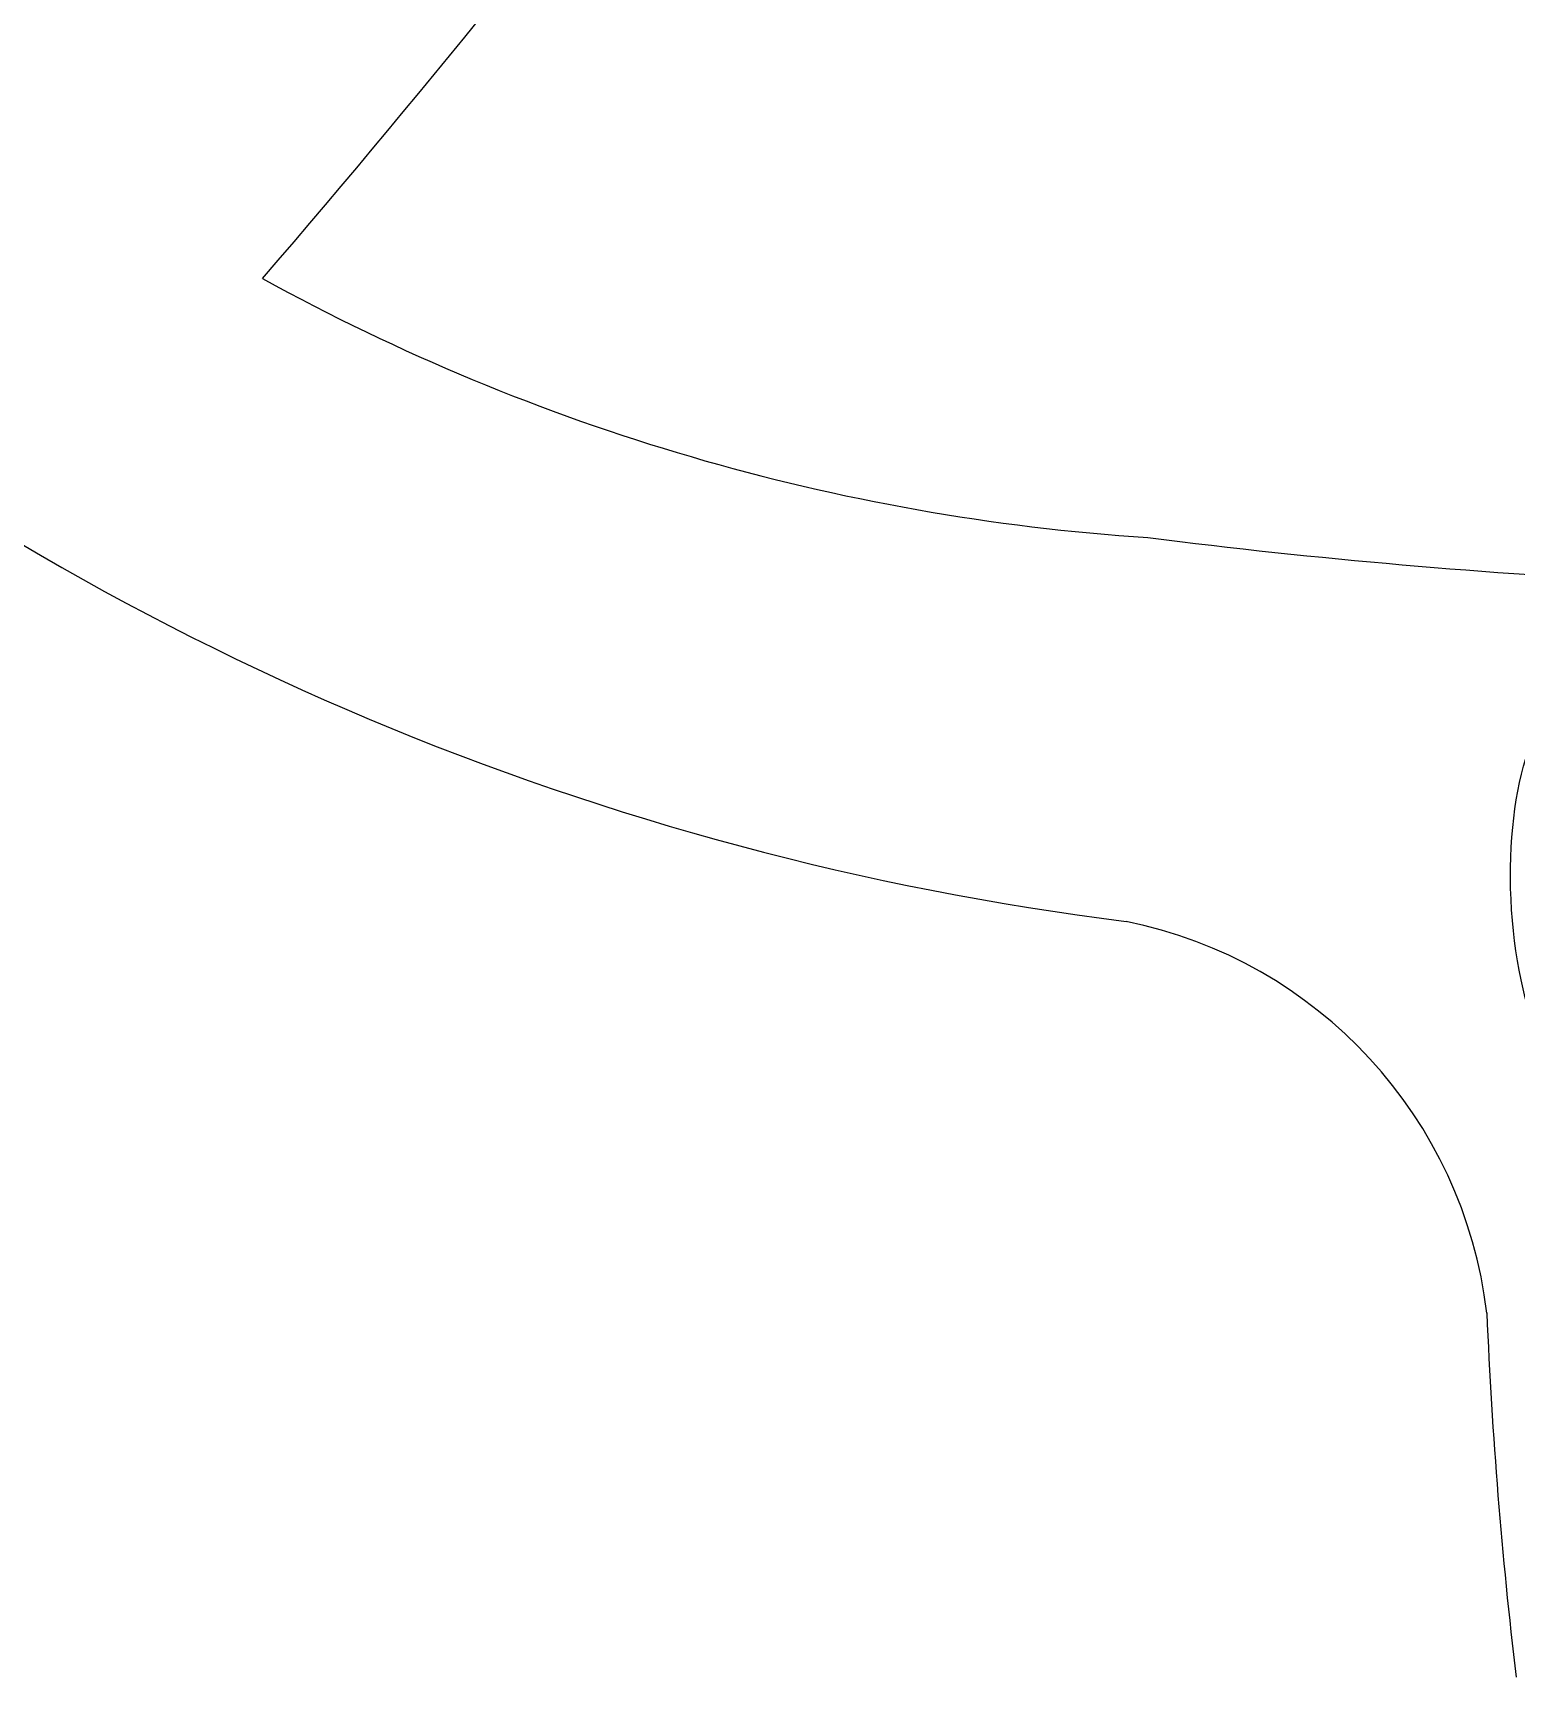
# Model space of a CAD drawing. Extents: x 648 to 724, y 789 to 934.
# Drawn here: x 702 to 710.92, y 844.26 to 854.15 of the extents above; entities that cross this region are included whole.
import ezdxf

# ---------------------------------------------------------------- set-up
doc = ezdxf.new("R2010")
doc.units = 0
doc.header["$MEASUREMENT"] = 0
doc.layers.add('1', color=4, linetype='Continuous')
doc.layers.add('1_CYAN', color=4, linetype='Continuous')

# ---------------------------------------------------------------- blocks, each defined once
blk = doc.blocks.new('2010GLOW')
at = {"layer": '1'}
blk.add_ellipse((63.4014, 43.3557), major_axis=(-0.0571, 1.2487), ratio=0.390628, dxfattribs=at)
at = {"layer": '1_CYAN', "color": 3}
for centre, radius, start, end in [((2.1569, 92.9205), 70.268, 319.266069, 326.871593), ((61.5725, 58.271), 12.7903, 241.15723, 266.22044), ((62.731, 60.3115), 17.2438, 231.47553, 262.89476), ((65.7715, 85.5577), 40.3654, 262.82434, 267.191), ((60.0541, 40.5219), 2.7329, 6.76863, 78.51957), ((91.2697, 42.0362), 28.5266, 182.39521, 186.81)]:
    blk.add_arc(centre, radius, start, end, dxfattribs=at)

msp = doc.modelspace()

# ---------------------------------------------------------------- block references
at = {"layer": '1'}
msp.add_blockref('2010GLOW', (647.9779, 805.6054), dxfattribs=at)

doc.saveas('drawing.dxf')
